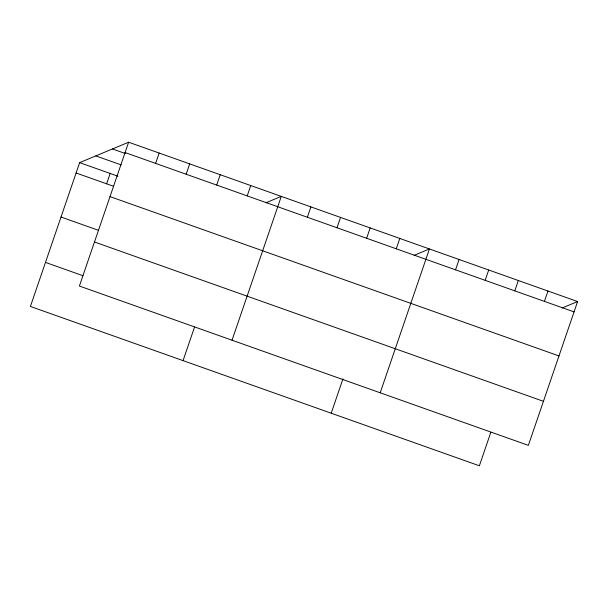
<?xml version="1.0" encoding="UTF-8"?>
<svg xmlns="http://www.w3.org/2000/svg" width="608" height="608" viewBox="0 0 608 608"><rect width="100%" height="100%" fill="white"/><g stroke="black" fill="none" stroke-linecap="round" stroke-linejoin="round"><path stroke-width="0.91" d="M128.63 142.219L79.39 286.041L528.36 445.368L577.6 301.545L128.63 142.219L79.64 162.632L30.4 306.455L479.37 465.781L490.831 432.303M106.628 183.814L110.17 173.47M155.618 163.4L159.159 153.056M186.147 174.23L189.688 163.886M216.676 185.068L220.218 174.724M183.054 360.628L194.514 327.15M247.205 195.898L250.747 185.554M232.036 340.206L281.284 196.392L265.924 202.791M307.367 217.254L310.908 206.902M336.999 227.764L340.541 217.421M366.632 238.283L370.173 227.939M331.208 413.204L342.973 378.845M396.264 248.801L399.806 238.45M380.198 392.791L429.438 248.968L414.078 255.368M455.529 269.83L459.07 259.479M485.161 280.341L488.703 269.998M514.794 290.86L518.335 280.516M544.426 301.378L547.968 291.027M562.24 307.944L577.6 301.545M125.088 152.562L574.058 311.889M112.465 148.952L125.544 153.596M95.806 155.899L121.106 164.874M79.64 162.632L118.02 176.252M76.099 172.984L113.605 186.291M110.01 196.612L558.98 355.938M61.02 217.026L98.526 230.341M94.468 241.992L543.438 401.318M45.478 262.405L82.992 275.72"/></g></svg>
